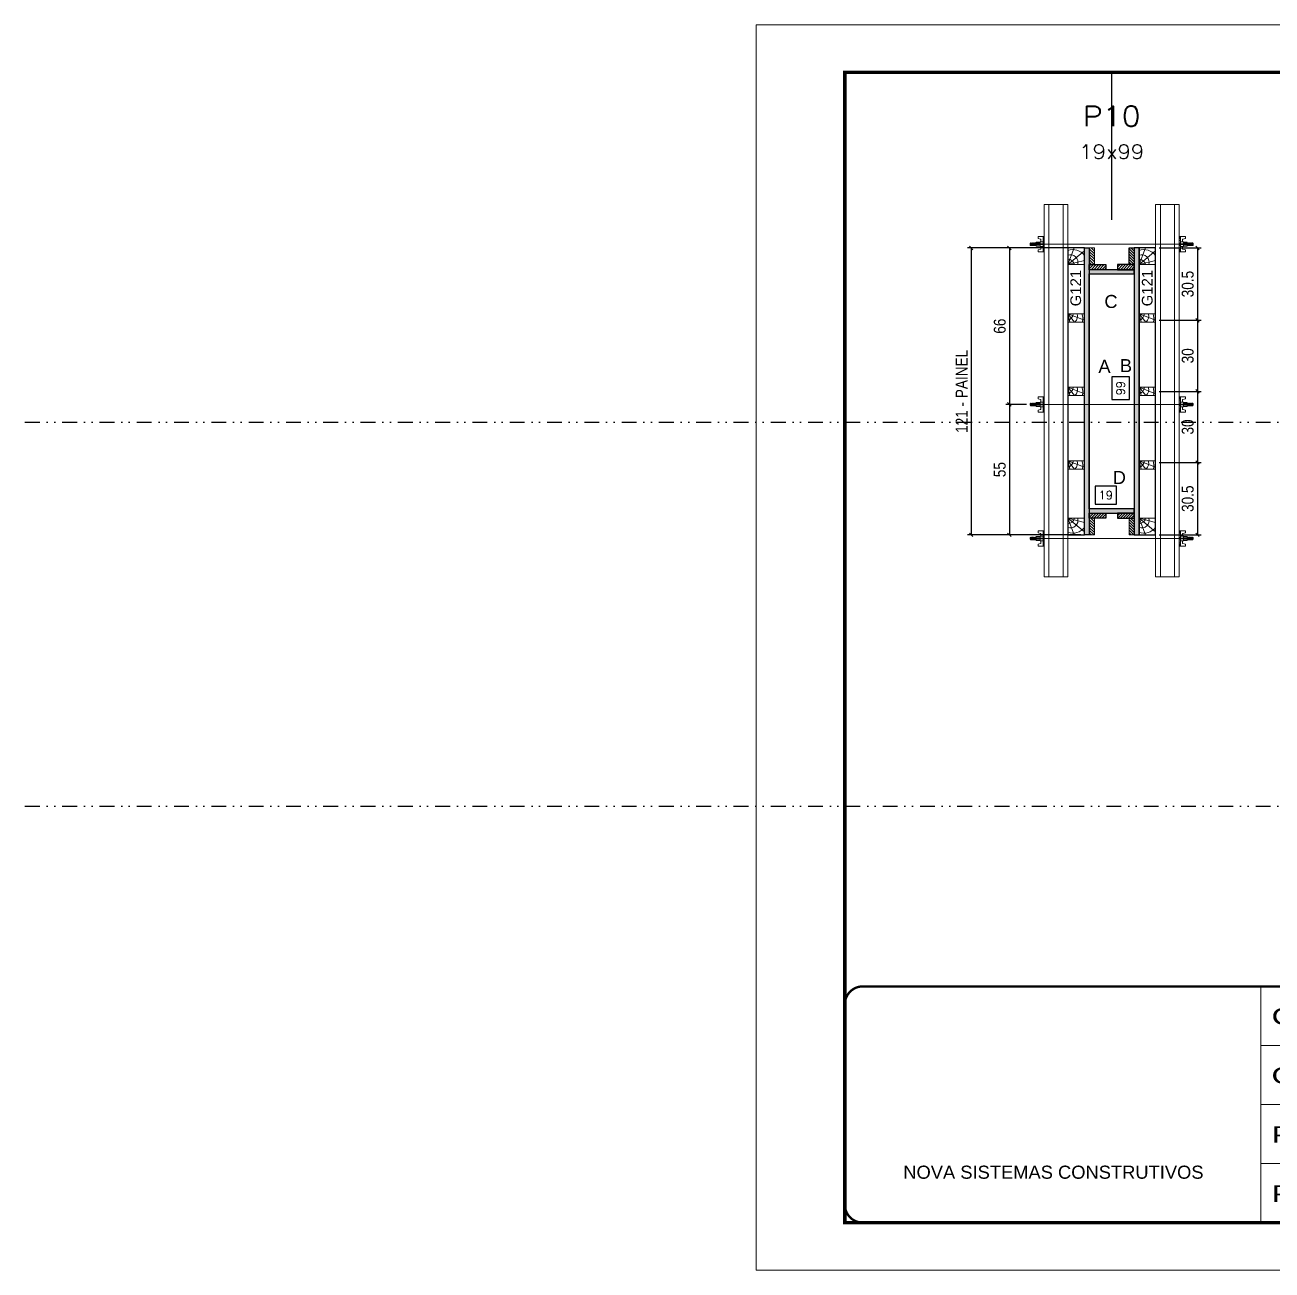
# Model space of a CAD drawing. Extents: x 13770 to 23315, y 867 to 16997.
# Drawn here: x 13770 to 14821, y 11204 to 12254 of the extents above; entities that cross this region are included whole.
import ezdxf
from ezdxf.enums import TextEntityAlignment as Align

# ---------------------------------------------------------------- set-up
doc = ezdxf.new("R2010")
doc.units = 0
for name, pattern in [('CONTINUO', [0]), ('DASHED', [0.75, 0.5, -0.25]), ('DIVIDE2', [0.625, 0.25, -0.125, 0, -0.125, 0, -0.125]), ('HIDDEN', [0.375, 0.25, -0.125])]:
    doc.linetypes.add(name, pattern=pattern)
for name, color, linetype in [('COTA', 241, 'Continuous'), ('cotas', 4, 'Continuous'), ('Nível', 160, 'Continuous'), ('Painéis', 200, 'Continuous'), ('SARRAFO', 251, 'Continuous'), ('Texto de Titulo', 7, 'Continuous'), ('Texto Qtd Sarr', 242, 'Continuous'), ('TEXTO_GERAL', 7, 'Continuous')]:
    doc.layers.add(name, color=color, linetype=linetype)
for name, color, linetype, lineweight in [('Folhas', 255, 'Continuous', 9), ('Hachura', 251, 'Continuous', 9), ('Madeira', 126, 'Continuous', 18), ('Perfil Metálico', 224, 'Continuous', 18), ('SARRAFO DE PRESSAO', 251, 'DASHED', 9), ('Texto Seção', 7, 'Continuous', 15)]:
    doc.layers.add(name, color=color, linetype=linetype, lineweight=lineweight)
doc.styles.add('ARIAL', font='arial.ttf')
doc.styles.add('COTA TECNICA 2X', font='techl___.ttf', dxfattribs={"height": 10})
doc.styles.add('ROMANS', font='romans.shx')
doc.styles.add('SANSSERIF', font='sas_____.pfb')
doc.styles.add('Tecnologia', font='')
doc.styles.get('Tecnologia').set_extended_font_data('Forgotten Futurist')
doc.dimstyles.new('SECAO PILAR', dxfattribs={"dimtxt": 10, "dimasz": 3, "dimexe": 3, "dimexo": 3, "dimgap": 3, "dimtad": 1, "dimdec": 1, "dimlfac": 0.5, "dimzin": 12, "dimdsep": 46, "dimtxsty": 'COTA TECNICA 2X', "dimblk1": 'OBLIQUE', "dimblk2": 'OBLIQUE', "dimsah": 1, "dimcen": 0.9, "dimclrd": 256, "dimclre": 256, "dimclrt": 256, "dimadec": 1, "dimazin": 3, "dimtfac": 1, "dimtdec": 1, "dimtmove": 0, "dimatfit": 3, "dimfxl": 1, "dimtolj": 1, "dimtzin": 12, "dimarcsym": 0})
doc.dimstyles.new('SECÇÃO 2', dxfattribs={"dimtxt": 7, "dimasz": 6, "dimexe": 0.18, "dimexo": 2, "dimgap": -4, "dimtad": 3, "dimdec": 1, "dimlfac": 0.5, "dimzin": 12, "dimdsep": 46, "dimtxsty": 'ROMANS', "dimblk": 'ARCHTICK', "dimcen": 0.09, "dimse1": 1, "dimse2": 1, "dimsd1": 1, "dimsd2": 1, "dimclrd": 180, "dimclre": 5, "dimclrt": 1, "dimadec": 0, "dimazin": 3, "dimtfac": 1, "dimtdec": 1, "dimtofl": 0, "dimtmove": 0, "dimatfit": 3, "dimldrblk": 'ARCHTICK', "dimfxl": 1, "dimtolj": 1, "dimtzin": 0, "dimarcsym": 0})
pattern_1 = [(225, (5178.0403, -11086.8188), (1.12253202, -1.12253202), [])]
pattern_2 = [(225, (5178.0403, -10877.2188), (1.12253202, -1.12253202), [])]

# ---------------------------------------------------------------- blocks, each defined once
blk = doc.blocks.new('9999999999')
at = {"color": 30, "linetype": 'CONTINUO'}
for p, q in [((98564.6, 34230.2), (98564.6, 34429.4)), ((98564.6, 34379.6), (99584, 34379.6)), ((98564.6, 34329.8), (99488, 34329.8)), ((99584, 34329.8), (99488, 34329.8)), ((99488, 34329.8), (99488, 34230.2)), ((98564.6, 34280), (99488, 34280))]:
    blk.add_line(p, q, dxfattribs=at)
at = {"color": 30, "linetype": 'CONTINUO', "const_width": 2}
blk.add_lwpolyline([(99584, 34230.2), (99584, 34414.4, 0.414214), (99569, 34429.4), (98229, 34429.4, 0.414214), (98214, 34414.4), (98214, 34245.2, 0.414214), (98229, 34230.2), (99584, 34230.2)], format="xyb", dxfattribs=at)
at = {"layer": 'Folhas'}
blk.add_lwpolyline([(98139, 34190.2), (99624, 34190.2), (99624, 35240.2), (98139, 35240.2)], close=True, dxfattribs=at)
at = {"layer": 'Folhas', "color": 30, "const_width": 3}
blk.add_lwpolyline([(98214, 34230.2), (99584, 34230.2), (99584, 35200.2), (98214, 35200.2)], close=True, dxfattribs=at)
at = {"color": 7, "linetype": 'Continuous', "ltscale": 5, "style": 'ARIAL'}
for s, height, p in [('SCHWARTZ', 15.48, (98837.7, 34393.1)), ('GWT', 15.48, (98837.7, 34343.3)), ('TIPO (3°/4°PAVIMENTO)', 15.483, (98837.7, 34293.5)), ('NOVA SISTEMAS CONSTRUTIVOS', 11.059, (98263.2, 34267.2)), ('PILARES', 15.48, (98837.7, 34243.7))]:
    blk.add_text(s, height=height, dxfattribs=at).set_placement(p)
at = {"layer": 'Folhas', "color": 7, "style": 'Tecnologia', "width": 1.5}
for s, p in [('CLIENTE:', (98573.7, 34397.2)), ('OBRA:', (98573.7, 34347.3)), ('PAVIMENTO:', (98573.7, 34297.5)), ('PROJETO:', (98573.7, 34247.7))]:
    blk.add_text(s, height=14, dxfattribs=at).set_placement(p)
blk = doc.blocks.new('*D289')
at = {"layer": 'COTA', "color": 180, "lineweight": -2, "transparency": 16777216}
for p, q in [((14701, 11957.4), (14686, 11957.4)), ((14686, 11957.4), (14686, 11938.4)), ((14701, 11938.4), (14701, 11957.4)), ((14686, 11938.4), (14701, 11938.4))]:
    blk.add_line(p, q, dxfattribs=at)
at = {"layer": 'Defpoints', "color": 0, "transparency": 16777216}
for p in [(14667, 12044.2), (14667, 11846.2), (14705, 11846.2)]:
    blk.add_point(p, dxfattribs=at)
at = {"layer": 'COTA', "color": 1, "transparency": 16777216, "insert": (14693.5, 11947.9), "char_height": 7, "attachment_point": 5, "rotation": 90, "style": 'ROMANS'}
blk.add_mtext('\\A1;99', dxfattribs=at)
blk = doc.blocks.new('_ArchTick')
at = {"color": 0, "linetype": 'ByBlock', "const_width": 0.15}
blk.add_lwpolyline([(-0.5, -0.5), (0.5, 0.5)], dxfattribs=at)
blk = doc.blocks.new('*D290')
at = {"layer": 'COTA', "color": 180, "lineweight": -2, "transparency": 16777216}
for p, q in [((14690, 11865.2), (14672, 11865.2)), ((14672, 11865.2), (14672, 11850.2)), ((14690, 11850.2), (14690, 11865.2)), ((14672, 11850.2), (14690, 11850.2))]:
    blk.add_line(p, q, dxfattribs=at)
at = {"layer": 'Defpoints', "color": 0, "transparency": 16777216}
for p in [(14667, 12026.9), (14705, 12026.9), (14667, 11846.2)]:
    blk.add_point(p, dxfattribs=at)
at = {"layer": 'COTA', "color": 1, "transparency": 16777216, "insert": (14681, 11857.7), "char_height": 7, "attachment_point": 5, "style": 'ROMANS'}
blk.add_mtext('\\A1;19', dxfattribs=at)
blk = doc.blocks.new('_Oblique')
at = {"color": 0, "linetype": 'ByBlock', "lineweight": -2}
blk.add_line((-0.5, -0.5), (0.5, 0.5), dxfattribs=at)
blk = doc.blocks.new('*D291')
at = {"layer": 'COTA', "lineweight": -2, "transparency": 16777216}
for p, q in [((14646, 12066.2), (14596.7, 12066.2)), ((14599.7, 12066.2), (14599.7, 11934.2)), ((14614, 11934.2), (14596.7, 11934.2))]:
    blk.add_line(p, q, dxfattribs=at)
at = {"layer": 'Defpoints', "color": 0, "transparency": 16777216}
for p in [(14649, 12066.2), (14599.7, 11934.2), (14617, 11934.2)]:
    blk.add_point(p, dxfattribs=at)
at = {"layer": 'COTA', "lineweight": -2, "transparency": 16777216, "xscale": 3, "yscale": 3, "zscale": 3}
for p, rotation in [((14599.7, 12066.2), 90), ((14599.7, 11934.2), 270)]:
    blk.add_blockref('_Oblique', p, dxfattribs=dict(at, rotation=rotation))
at = {"layer": 'COTA', "transparency": 16777216, "insert": (14591.6, 12000.2), "char_height": 10, "attachment_point": 5, "rotation": 90, "style": 'COTA TECNICA 2X'}
blk.add_mtext('\\A1;66', dxfattribs=at)
blk = doc.blocks.new('*D292')
at = {"layer": 'COTA', "lineweight": -2, "transparency": 16777216}
for p, q in [((14614, 11934.2), (14596.7, 11934.2)), ((14599.7, 11934.2), (14599.7, 11824.2)), ((14646, 11824.2), (14596.7, 11824.2))]:
    blk.add_line(p, q, dxfattribs=at)
at = {"layer": 'Defpoints', "color": 0, "transparency": 16777216}
for p in [(14617, 11934.2), (14599.7, 11824.2), (14649, 11824.2)]:
    blk.add_point(p, dxfattribs=at)
at = {"layer": 'COTA', "lineweight": -2, "transparency": 16777216, "xscale": 3, "yscale": 3, "zscale": 3}
for p, rotation in [((14599.7, 11934.2), 90), ((14599.7, 11824.2), 270)]:
    blk.add_blockref('_Oblique', p, dxfattribs=dict(at, rotation=rotation))
at = {"layer": 'COTA', "transparency": 16777216, "insert": (14591.6, 11879.2), "char_height": 10, "attachment_point": 5, "rotation": 90, "style": 'COTA TECNICA 2X'}
blk.add_mtext('\\A1;55', dxfattribs=at)
blk = doc.blocks.new('*D293')
at = {"layer": 'COTA', "lineweight": -2, "transparency": 16777216}
for p, q in [((14660, 12066.2), (14564.5, 12066.2)), ((14567.5, 12066.2), (14567.5, 11824.2)), ((14660, 11824.2), (14564.5, 11824.2))]:
    blk.add_line(p, q, dxfattribs=at)
at = {"layer": 'Defpoints', "color": 0, "transparency": 16777216}
for p in [(14663, 12066.2), (14567.5, 11824.2), (14663, 11824.2)]:
    blk.add_point(p, dxfattribs=at)
at = {"layer": 'COTA', "lineweight": -2, "transparency": 16777216, "xscale": 3, "yscale": 3, "zscale": 3}
for p, rotation in [((14567.5, 12066.2), 90), ((14567.5, 11824.2), 270)]:
    blk.add_blockref('_Oblique', p, dxfattribs=dict(at, rotation=rotation))
at = {"layer": 'COTA', "transparency": 16777216, "insert": (14559.4, 11945.2), "char_height": 10, "attachment_point": 5, "rotation": 90, "style": 'COTA TECNICA 2X'}
blk.add_mtext('\\A1;121 - PAINEL', dxfattribs=at)
blk = doc.blocks.new('PONTALETE')
at = {"layer": 'Madeira'}
for q in [(2.71, 7), (7, 5.76), (7, 1.74)]:
    blk.add_line((0, 0), q, dxfattribs=at)
blk.add_lwpolyline([(0, 0), (7, 0), (7, 7), (0, 7)], close=True, dxfattribs=at)
for centre, radius, start, end in [((2.04, 0.06), 6.23, 37.2818, 109.0913), ((1.09, 0.9), 3.19, 343.603, 109.9847), ((-0.21, -0.78), 3.09, 14.6322, 86.0383)]:
    blk.add_arc(centre, radius, start, end, dxfattribs=at)
blk = doc.blocks.new('MEIO PONTALETE')
at = {"layer": 'Madeira'}
for q in [(2.71, 7), (3.5, 2.88), (3.5, 0.87)]:
    blk.add_line((0, 0), q, dxfattribs=at)
blk.add_lwpolyline([(0, 0), (3.5, 0), (3.5, 7), (0, 7)], close=True, dxfattribs=at)
for centre, radius, start, end in [((2.04, 0.06), 6.23, 76.4499, 109.0913), ((1.09, 0.9), 3.19, 40.9063, 109.9847), ((-0.21, -0.78), 3.09, 14.6322, 86.0383)]:
    blk.add_arc(centre, radius, start, end, dxfattribs=at)
blk = doc.blocks.new('*D294')
at = {"layer": 'COTA', "lineweight": -2, "transparency": 16777216}
for p, q in [((14726, 11945.2), (14761.3, 11945.2)), ((14758.3, 11945.2), (14758.3, 11885.2)), ((14726, 11885.2), (14761.3, 11885.2))]:
    blk.add_line(p, q, dxfattribs=at)
at = {"layer": 'Defpoints', "color": 0, "transparency": 16777216}
for p in [(14723, 11945.2), (14723, 11885.2), (14758.3, 11885.2)]:
    blk.add_point(p, dxfattribs=at)
at = {"layer": 'COTA', "lineweight": -2, "transparency": 16777216, "xscale": 3, "yscale": 3, "zscale": 3}
for p, rotation in [((14758.3, 11945.2), 90), ((14758.3, 11885.2), 270)]:
    blk.add_blockref('_Oblique', p, dxfattribs=dict(at, rotation=rotation))
at = {"layer": 'COTA', "transparency": 16777216, "insert": (14750.1, 11915.2), "char_height": 10, "attachment_point": 5, "rotation": 90, "style": 'COTA TECNICA 2X'}
blk.add_mtext('\\A1;30', dxfattribs=at)
blk = doc.blocks.new('*D295')
at = {"layer": 'COTA', "lineweight": -2, "transparency": 16777216}
for p, q in [((14726, 11885.2), (14761.3, 11885.2)), ((14758.3, 11885.2), (14758.3, 11824.2)), ((14726, 11824.2), (14761.3, 11824.2))]:
    blk.add_line(p, q, dxfattribs=at)
at = {"layer": 'Defpoints', "color": 0, "transparency": 16777216}
for p in [(14723, 11885.2), (14723, 11824.2), (14758.3, 11824.2)]:
    blk.add_point(p, dxfattribs=at)
at = {"layer": 'COTA', "lineweight": -2, "transparency": 16777216, "xscale": 3, "yscale": 3, "zscale": 3}
for p, rotation in [((14758.3, 11885.2), 90), ((14758.3, 11824.2), 270)]:
    blk.add_blockref('_Oblique', p, dxfattribs=dict(at, rotation=rotation))
at = {"layer": 'COTA', "transparency": 16777216, "insert": (14750.1, 11854.7), "char_height": 10, "attachment_point": 5, "rotation": 90, "style": 'COTA TECNICA 2X'}
blk.add_mtext('\\A1;30.5', dxfattribs=at)
blk = doc.blocks.new('*D287')
at = {"layer": 'COTA', "lineweight": -2, "transparency": 16777216}
for p, q in [((14726, 12066.2), (14761.3, 12066.2)), ((14758.3, 12066.2), (14758.3, 12005.2)), ((14726, 12005.2), (14761.3, 12005.2))]:
    blk.add_line(p, q, dxfattribs=at)
at = {"layer": 'Defpoints', "color": 0, "transparency": 16777216}
for p in [(14723, 12066.2), (14723, 12005.2), (14758.3, 12005.2)]:
    blk.add_point(p, dxfattribs=at)
at = {"layer": 'COTA', "lineweight": -2, "transparency": 16777216, "xscale": 3, "yscale": 3, "zscale": 3}
for p, rotation in [((14758.3, 12066.2), 90), ((14758.3, 12005.2), 270)]:
    blk.add_blockref('_Oblique', p, dxfattribs=dict(at, rotation=rotation))
at = {"layer": 'COTA', "transparency": 16777216, "insert": (14750.1, 12035.7), "char_height": 10, "attachment_point": 5, "rotation": 90, "style": 'COTA TECNICA 2X'}
blk.add_mtext('\\A1;30.5', dxfattribs=at)
blk = doc.blocks.new('*D288')
at = {"layer": 'COTA', "lineweight": -2, "transparency": 16777216}
for p, q in [((14726, 12005.2), (14761.3, 12005.2)), ((14758.3, 12005.2), (14758.3, 11945.2)), ((14726, 11945.2), (14761.3, 11945.2))]:
    blk.add_line(p, q, dxfattribs=at)
at = {"layer": 'Defpoints', "color": 0, "transparency": 16777216}
for p in [(14723, 12005.2), (14723, 11945.2), (14758.3, 11945.2)]:
    blk.add_point(p, dxfattribs=at)
at = {"layer": 'COTA', "lineweight": -2, "transparency": 16777216, "xscale": 3, "yscale": 3, "zscale": 3}
for p, rotation in [((14758.3, 12005.2), 90), ((14758.3, 11945.2), 270)]:
    blk.add_blockref('_Oblique', p, dxfattribs=dict(at, rotation=rotation))
at = {"layer": 'COTA', "transparency": 16777216, "insert": (14750.1, 11975.2), "char_height": 10, "attachment_point": 5, "rotation": 90, "style": 'COTA TECNICA 2X'}
blk.add_mtext('\\A1;30', dxfattribs=at)
blk = doc.blocks.new('titulo1')
at = {"layer": 'Defpoints', "color": 252, "linetype": 'HIDDEN', "ltscale": 2}
blk.add_line((0, 0), (0, 125), dxfattribs=at)
at = {"layer": 'Defpoints', "style": 'ROMANS', "oblique": 15}
blk.add_attdef('FOLHA', text='', height=10, dxfattribs=at).set_placement((0, 15.6), align=Align.MIDDLE_CENTER)
at = {"layer": 'Texto Qtd Sarr', "color": 3, "style": 'ROMANS', "oblique": 15}
for tag, height, p in [('TITULO', 17, (0, 71.4)), ('SEÇÃO', 12, (0, 41.5))]:
    blk.add_attdef(tag, text='', height=height, dxfattribs=at).set_placement(p, align=Align.MIDDLE_CENTER)
blk = doc.blocks.new('C')
at = {"layer": 'Hachura', "color": 0}
for p, q in [((0, 3.22), (0, -3.22)), ((0.45, 3.22), (0, 3.22)), ((0.46, 3.16), (0, 3.16)), ((0.46, 3.05), (0, 3.05)), ((0.46, 2.88), (0, 2.88)), ((0, 2.75), (0, -1.16)), ((0.46, 2.65), (0, 2.65)), ((0.46, 2.23), (0, 2.23)), ((0.46, 1.51), (0, 1.51)), ((0.39, 0.49), (0.17, 0.49)), ((0.45, -3.23), (0.45, 3.22)), ((0.45, 3.22), (2.58, 3.22)), ((1.74, 0.97), (0.45, 0.97)), ((1.45, 0.1), (0.45, 0.1)), ((1.35, 1.94), (1.35, 0.96)), ((2.58, 2.39), (1.47, 2.09)), ((1.74, -0.97), (1.74, 0.97)), ((1.74, 0.97), (1.74, 0.84)), ((1.74, 0.97), (1.74, 0.84)), ((1.74, 0.84), (3.35, 0.84)), ((3.35, 0.45), (1.74, 0.45)), ((2.58, 3.22), (2.58, 2.39)), ((3.32, 0.84), (3.32, -0.84)), ((3.35, 0.84), (3.35, -0.84)), ((3.68, 0.45), (3.35, 0.45)), ((3.84, -0.52), (3.35, 0.45)), ((3.35, 0.06), (3.67, -0.57)), ((3.68, 0.45), (4.16, -0.52)), ((3.72, 0.5), (4.25, -0.57)), ((4.37, -0.55), (3.83, 0.53)), ((4.15, 0.45), (3.93, 0.45)), ((4.42, -0.52), (3.93, 0.45)), ((4.15, 0.45), (4.26, 0.45)), ((4.26, 0.45), (4.74, -0.52)), ((4.3, 0.5), (4.83, -0.57)), ((4.95, -0.55), (4.41, 0.53)), ((4.51, 0.45), (4.84, 0.45)), ((5, -0.52), (4.51, 0.45)), ((4.84, 0.45), (5.32, -0.52)), ((4.88, 0.5), (5.41, -0.57)), ((5.53, -0.55), (4.99, 0.53)), ((5.58, -0.52), (5.09, 0.45)), ((5.42, 0.45), (5.09, 0.45)), ((5.58, -0.52), (5.09, 0.45)), ((5.42, 0.45), (5.74, -0.19)), ((5.46, 0.5), (5.74, -0.07)), ((5.74, 0.19), (5.57, 0.53)), ((5.74, 0.32), (5.68, 0.45)), ((5.68, 0.45), (5.74, 0.45)), ((5.74, 0.45), (5.9, 0.29)), ((5.74, 0.45), (5.74, -0.52)), ((5.9, -0.36), (5.9, 0.29)), ((0.45, 0), (0, 0)), ((0.46, -1.52), (0, -1.52)), ((0.46, -2.23), (0, -2.23)), ((0.46, -2.65), (0, -2.65)), ((0.46, -2.88), (0, -2.88)), ((0.46, -3.05), (0, -3.05)), ((0.46, -3.16), (0, -3.16)), ((0, -3.22), (2.57, -3.22)), ((0.08, -0.48), (0.29, -0.48)), ((0.29, -0.48), (0.4, -0.48)), ((0.45, 0), (0.45, -0.97)), ((0.45, -0.16), (1.45, -0.16)), ((0.45, -0.65), (0.45, -0.32)), ((0.45, -3.23), (0.45, -0.65)), ((0.45, -0.97), (1.74, -0.97)), ((1.35, -1.94), (1.35, -0.97)), ((2.58, -2.39), (1.47, -2.1)), ((3.35, -0.32), (1.74, -0.32)), ((3.35, -0.84), (1.74, -0.84)), ((2.58, -3.23), (2.58, -2.39)), ((3.35, -0.07), (3.58, -0.52)), ((3.35, -0.52), (3.58, -0.52)), ((3.84, -0.52), (4.16, -0.52)), ((4.42, -0.52), (4.74, -0.52)), ((4.63, -0.52), (4.74, -0.52)), ((5, -0.52), (5.32, -0.52)), ((5.58, -0.52), (5.74, -0.52)), ((5.74, -0.52), (5.9, -0.36)), ((5.74, -0.52), (5.74, -0.52))]:
    blk.add_line(p, q, dxfattribs=at)
for centre, radius, start, end in [((1.52, 1.94), 0.161, 104.7436, 180), ((1.44, -0.03), 0.129, 272.695, 87.305), ((3.81, 0.39), 0.143, 25.5688, 154.4312), ((4.39, 0.39), 0.143, 25.5688, 154.4312), ((4.97, 0.39), 0.143, 25.5688, 154.4312), ((5.55, 0.39), 0.143, 25.5688, 154.4312), ((0.17, -0.37), 0.174, 221.744, 317.8592), ((1.52, -1.94), 0.161, 180, 255.2564), ((3.71, -0.4), 0.174, 222.1408, 318.256), ((4.29, -0.4), 0.174, 222.1408, 318.256), ((4.87, -0.4), 0.174, 222.1408, 318.256), ((5.45, -0.4), 0.174, 222.1408, 318.256), ((5.61, -0.4), 0.174, 317.8592, 318.256)]:
    blk.add_arc(centre, radius, start, end, dxfattribs=at)

msp = doc.modelspace()

# ---------------------------------------------------------------- hatches: boundary and pattern name
at = {"layer": 'Hachura'}
h = msp.add_hatch(color=256, dxfattribs=at)
h.dxf.hatch_style = 1
h.paths.add_polyline_path([(14666.99, 11824.05), (14662.99, 11824.05), (14662.99, 12066.05), (14666.99, 12066.05)])
h = msp.add_hatch(dxfattribs=at)
h.set_pattern_fill('ANSI31', color=256, scale=0.5, angle=90, style=0)
h.set_pattern_definition([(135, (-8224.416, 21190.1412), (-1.12253202, -1.12253202), [])])
h.paths.add_polyline_path([(14666.99, 12052.19), (14671.39, 12052.19), (14671.39, 12066.19), (14666.99, 12066.19)])
h = msp.add_hatch(dxfattribs=at)
h.set_pattern_fill('ANSI31', color=256, scale=0.5, angle=90, style=0)
h.set_pattern_definition([(135, (-8190.816, 21190.1412), (-1.12253202, -1.12253202), [])])
h.paths.add_polyline_path([(14700.59, 12052.19), (14704.99, 12052.19), (14704.99, 12066.19), (14700.59, 12066.19)])
h = msp.add_hatch(color=256, dxfattribs=at)
h.dxf.hatch_style = 1
h.paths.add_polyline_path([(14704.99, 11824.05), (14708.99, 11824.05), (14708.99, 12066.05), (14704.99, 12066.05)])
h = msp.add_hatch(dxfattribs=at)
h.set_pattern_fill('ANSI31', color=256, scale=0.5, angle=540, style=0)
h.set_pattern_definition(pattern_2)
h.paths.add_polyline_path([(14666.99, 12052.19), (14666.99, 12047.79), (14680.99, 12047.79), (14680.99, 12052.19)])
h = msp.add_hatch(dxfattribs=at)
h.set_pattern_fill('ANSI31', color=256, scale=0.5, angle=540, style=0)
h.set_pattern_definition(pattern_2)
h.paths.add_polyline_path([(14704.99, 12052.19), (14704.99, 12047.79), (14690.99, 12047.79), (14690.99, 12052.19)])
h = msp.add_hatch(color=256, dxfattribs=at)
h.dxf.hatch_style = 1
h.paths.add_polyline_path([(14666.99, 12047.79), (14666.99, 12044.19), (14704.99, 12044.19), (14704.99, 12047.79)])
h = msp.add_hatch(color=256, dxfattribs=at)
h.dxf.hatch_style = 1
h.paths.add_polyline_path([(14666.99, 11846.19), (14666.99, 11842.59), (14704.99, 11842.59), (14704.99, 11846.19)])
h = msp.add_hatch(dxfattribs=at)
h.set_pattern_fill('ANSI31', color=256, scale=0.5, angle=540, style=0)
h.set_pattern_definition(pattern_1)
h.paths.add_polyline_path([(14666.99, 11842.59), (14666.99, 11838.19), (14680.99, 11838.19), (14680.99, 11842.59)])
h = msp.add_hatch(dxfattribs=at)
h.set_pattern_fill('ANSI31', color=256, scale=0.5, angle=540, style=0)
h.set_pattern_definition(pattern_1)
h.paths.add_polyline_path([(14704.99, 11842.59), (14704.99, 11838.19), (14690.99, 11838.19), (14690.99, 11842.59)])
h = msp.add_hatch(dxfattribs=at)
h.set_pattern_fill('ANSI31', color=256, scale=0.5, angle=90, style=0)
h.set_pattern_definition([(135, (-8224.416, 21092.1412), (-1.12253202, -1.12253202), [])])
h.paths.add_polyline_path([(14666.99, 11838.19), (14671.39, 11838.19), (14671.39, 11824.19), (14666.99, 11824.19)])
h = msp.add_hatch(dxfattribs=at)
h.set_pattern_fill('ANSI31', color=256, scale=0.5, angle=90, style=0)
h.set_pattern_definition([(135, (-8190.816, 21092.1412), (-1.12253202, -1.12253202), [])])
h.paths.add_polyline_path([(14700.59, 11838.19), (14704.99, 11838.19), (14704.99, 11824.19), (14700.59, 11824.19)])

# ---------------------------------------------------------------- linework, layer by layer
for points in [[(14662.97, 12066.19), (14648.97, 12066.19), (14648.97, 11824.19), (14662.97, 11824.19)], [(14722.99, 12066.18), (14708.99, 12066.18), (14708.99, 11824.18), (14722.99, 11824.18)]]:
    msp.add_lwpolyline(points, close=True)
at = {"layer": 'cotas'}
msp.add_lwpolyline([(14704.99, 12044.19), (14704.99, 11846.19), (14666.99, 11846.19), (14666.99, 12044.19)], close=True, dxfattribs=at)
at = {"layer": 'Hachura'}
for p, q in [((14618.19, 12069.33), (14749.99, 12069.32)), ((14618.19, 11934.19), (14749.99, 11934.18)), ((14618.19, 11821.05), (14749.99, 11821.06))]:
    msp.add_line(p, q, dxfattribs=at)
at = {"layer": 'Madeira'}
for points in [[(14671.39, 12066.19), (14671.39, 12052.19), (14666.99, 12052.19), (14666.99, 12066.19)], [(14671.39, 11824.19), (14671.39, 11838.19), (14666.99, 11838.19), (14666.99, 11824.19)], [(14704.99, 11824.19), (14704.99, 11838.19), (14700.59, 11838.19), (14700.59, 11824.19)]]:
    msp.add_lwpolyline(points, close=True, dxfattribs=at)
at = {"layer": 'Nível', "color": 4, "linetype": 'DIVIDE2', "ltscale": 50}
for p, q in [((13769.54, 11919.3), (15871, 11919.3)), ((13769.54, 11595.3), (21112.79, 11595.3))]:
    msp.add_line(p, q, dxfattribs=at)
at = {"layer": 'Painéis', "color": 32, "true_color": 0xcd6928}
for points in [[(14666.99, 11824.19), (14662.99, 11824.19), (14662.99, 12066.19), (14666.99, 12066.19)], [(14704.99, 11824.19), (14708.99, 11824.19), (14708.99, 12066.19), (14704.99, 12066.19)], [(14666.99, 12047.79), (14666.99, 12044.19), (14704.99, 12044.19), (14704.99, 12047.79)], [(14666.99, 11846.19), (14666.99, 11842.59), (14704.99, 11842.59), (14704.99, 11846.19)]]:
    msp.add_lwpolyline(points, close=True, dxfattribs=at)
at = {"layer": 'Perfil Metálico'}
for p, q in [((14628.99, 12102.69), (14628.99, 11788.69)), ((14648.99, 12102.69), (14628.99, 12102.69)), ((14632.99, 11788.69), (14632.99, 12102.69)), ((14644.99, 11788.69), (14644.99, 12102.69)), ((14648.99, 12102.69), (14648.99, 11788.69)), ((14722.99, 12102.69), (14722.99, 11788.69)), ((14722.99, 12102.69), (14742.99, 12102.69)), ((14726.99, 11788.69), (14726.99, 12102.69)), ((14738.99, 11788.69), (14738.99, 12102.69)), ((14742.99, 12102.69), (14742.99, 11788.69)), ((14648.99, 11788.69), (14628.99, 11788.69)), ((14722.99, 11788.69), (14742.99, 11788.69))]:
    msp.add_line(p, q, dxfattribs=at)
at = {"layer": 'SARRAFO'}
for points in [[(14704.99, 12066.19), (14704.99, 12052.19), (14700.59, 12052.19), (14700.59, 12066.19)], [(14680.99, 12047.79), (14666.99, 12047.79), (14666.99, 12052.19), (14680.99, 12052.19)], [(14680.99, 12047.79), (14666.99, 12047.79), (14666.99, 12052.19), (14680.99, 12052.19)], [(14690.99, 12047.79), (14704.99, 12047.79), (14704.99, 12052.19), (14690.99, 12052.19)], [(14690.99, 12047.79), (14704.99, 12047.79), (14704.99, 12052.19), (14690.99, 12052.19)], [(14680.99, 11838.19), (14666.99, 11838.19), (14666.99, 11842.59), (14680.99, 11842.59)], [(14680.99, 11838.19), (14666.99, 11838.19), (14666.99, 11842.59), (14680.99, 11842.59)], [(14690.99, 11838.19), (14704.99, 11838.19), (14704.99, 11842.59), (14690.99, 11842.59)], [(14690.99, 11838.19), (14704.99, 11838.19), (14704.99, 11842.59), (14690.99, 11842.59)]]:
    msp.add_lwpolyline(points, close=True, dxfattribs=at)

# ---------------------------------------------------------------- block references
at = {"layer": 'Hachura', "linetype": 'Continuous', "yscale": 2, "zscale": 2}
for p, xscale in [((14628.99, 12069.33), -2), ((14742.99, 12069.33), 2), ((14628.99, 11934.19), -2), ((14742.99, 11934.19), 2)]:
    msp.add_blockref('C', p, dxfattribs=dict(at, xscale=xscale))
at = {"layer": 'Hachura', "linetype": 'Continuous', "yscale": 2, "zscale": 2, "rotation": 180}
for p, xscale in [((14628.99, 11821.05), 2), ((14742.99, 11821.05), -2)]:
    msp.add_blockref('C', p, dxfattribs=dict(at, xscale=xscale))
at = {"layer": 'Madeira', "xscale": 2, "yscale": 2, "zscale": 2}
for p in [(14648.97, 12052.19), (14708.99, 12052.18)]:
    msp.add_blockref('PONTALETE', p, dxfattribs=at)
at = {"layer": 'Madeira'}
for name, p, xscale, yscale, zscale, rotation in [('MEIO PONTALETE', (14648.97, 12010.69), 1.999999997962732, 1.999999997962732, 1.999999997962732, 270), ('MEIO PONTALETE', (14708.99, 12010.68), 1.999999997962732, 1.999999997962732, 1.999999997962732, 270), ('MEIO PONTALETE', (14648.97, 11948.69), 1.999999997962732, 1.999999997962732, 1.999999997962732, 270), ('MEIO PONTALETE', (14708.99, 11948.68), 1.999999997962732, 1.999999997962732, 1.999999997962732, 270), ('MEIO PONTALETE', (14648.97, 11886.69), 1.999999997962732, 1.999999997962732, 1.999999997962732, 270), ('MEIO PONTALETE', (14708.99, 11886.68), 1.999999997962732, 1.999999997962732, 1.999999997962732, 270), ('PONTALETE', (14648.97, 11838.19), -2, 2, 2, 180), ('PONTALETE', (14708.99, 11838.18), -2, 2, 2, 180)]:
    msp.add_blockref(name, p, dxfattribs=dict(at, xscale=xscale, yscale=yscale, zscale=zscale, rotation=rotation))
at = {"layer": 'SARRAFO DE PRESSAO', "color": 6, "linetype": 'ByBlock'}
msp.add_blockref('9999999999', (-83752.98, -22985.99), dxfattribs=at)
at = {"layer": 'Texto Seção'}
ref = msp.add_blockref('titulo1', (14685.99, 12089.77), dxfattribs=at)
ref.add_attrib('TITULO', 'P10', dxfattribs={"layer": 'Texto de Titulo', "color": 7, "height": 17, "style": 'ROMANS', "width": 1.1}).set_placement((14685.99, 12177.27), align=Align.MIDDLE_CENTER)
ref.add_attrib('SEÇÃO', '19x99', dxfattribs={"layer": 'Texto de Titulo', "color": 7, "height": 12, "style": 'ROMANS', "width": 1.1}).set_placement((14685.99, 12147.27), align=Align.MIDDLE_CENTER)

# ---------------------------------------------------------------- texts
at = {"layer": 'Texto Seção', "color": 0, "linetype": 'Continuous', "style": 'SANSSERIF'}
for p in [(14655.62, 12016.93), (14715.92, 12016.93)]:
    msp.add_text('G121', height=9, rotation=90, dxfattribs=at).set_placement(p, align=Align.MIDDLE_LEFT)
at = {"layer": 'TEXTO_GERAL', "style": 'ARIAL'}
for s, p in [('C', (14685.36, 12021.03)), ('A', (14679.88, 11966.31)), ('B', (14698.02, 11966.92)), ('D', (14692.4, 11872.58))]:
    msp.add_text(s, height=11, dxfattribs=at).set_placement(p, align=Align.MIDDLE_CENTER)

# ---------------------------------------------------------------- dimensions: what is measured, and where the dimension line sits
at = {"layer": 'COTA'}
dim = msp.add_linear_dim(base=(14567.5, 11824.19), p1=(14662.97, 12066.19), p2=(14662.97, 11824.19), angle=270, text='<> - PAINEL', dimstyle='SECAO PILAR', dxfattribs=at)
dim.commit()
dim.dimension.update_dxf_attribs({"geometry": '*D293', "text_midpoint": (14559.42, 11945.19)})
for base, p1, p2, picture, middle in [((14599.72, 11934.19), (14648.99, 12066.19), (14617, 11934.19), '*D291', (14591.62, 12000.19)), ((14758.3, 12005.18), (14722.99, 12066.18), (14722.99, 12005.18), '*D287', (14750.08, 12035.68)), ((14758.3, 11945.18), (14722.99, 12005.18), (14722.99, 11945.18), '*D288', (14750.08, 11975.18)), ((14758.3, 11885.18), (14722.99, 11945.18), (14722.99, 11885.18), '*D294', (14750.08, 11915.18)), ((14599.72, 11824.19), (14617, 11934.19), (14648.97, 11824.19), '*D292', (14591.61, 11879.19)), ((14758.3, 11824.18), (14722.99, 11885.18), (14722.99, 11824.18), '*D295', (14750.08, 11854.68))]:
    dim = msp.add_linear_dim(base=base, p1=p1, p2=p2, angle=270, dimstyle='SECAO PILAR', dxfattribs=at)
    dim.commit()
    dim.dimension.update_dxf_attribs({"geometry": picture, "text_midpoint": middle})
for base, p1, p2, angle, picture, middle in [((14704.99, 11846.19), (14666.99, 12044.19), (14666.99, 11846.19), 270, '*D289', (14704.99, 11947.87)), ((14666.99, 11846.19), (14704.99, 12026.87), (14666.99, 12026.87), 180, '*D290', (14680.99, 11846.19))]:
    dim = msp.add_linear_dim(base=base, p1=p1, p2=p2, angle=angle, dimstyle='SECÇÃO 2', dxfattribs=at)
    dim.commit()
    dim.dimension.update_dxf_attribs({"geometry": picture, "text_midpoint": middle, "dimtype": 160})

doc.saveas('drawing.dxf')
